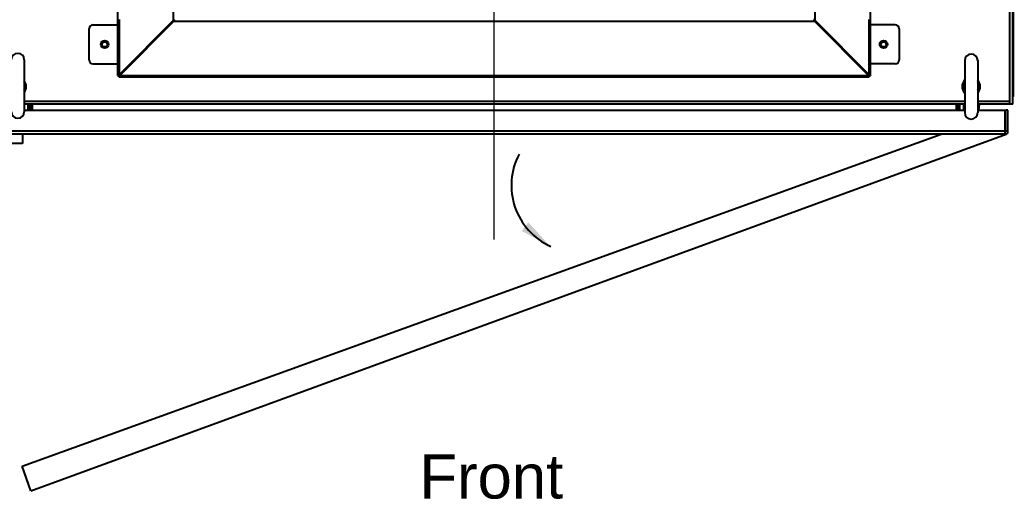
# Model space of a CAD drawing. Extents: x 81444 to 119867, y -54538 to -28747.
# Drawn here: x 84498 to 85263, y -48654 to -48284 of the extents above; entities that cross this region are included whole.
import ezdxf
from ezdxf.lldxf.tags import DXFTag

# ---------------------------------------------------------------- set-up
doc = ezdxf.new("R2010")
doc.units = 0
doc.header["$LTSCALE"] = 100
doc.header["$MEASUREMENT"] = 0
doc.layers.add('PANEL', color=7, linetype='Continuous')
doc.styles.add('HZ', font='arial.ttf', dxfattribs={"width": 0.7})
tags = doc.linetypes.add('CENTER', pattern=[2, 1.25, -0.25, 0.25, -0.25]).pattern_tags.tags
tags[10:11] = [DXFTag(74, 4), DXFTag(75, 0), DXFTag(340, '0'), DXFTag(46, 1.0), DXFTag(50, 0.0), DXFTag(44, 0.0), DXFTag(45, 0.0)]
tags[8:9] = [DXFTag(74, 4), DXFTag(75, 0), DXFTag(340, '0'), DXFTag(46, 1.0), DXFTag(50, 0.0), DXFTag(44, 0.0), DXFTag(45, 0.0)]
tags[6:7] = [DXFTag(74, 4), DXFTag(75, 0), DXFTag(340, '0'), DXFTag(46, 1.0), DXFTag(50, 0.0), DXFTag(44, 0.0), DXFTag(45, 0.0)]
tags[4:5] = [DXFTag(74, 4), DXFTag(75, 0), DXFTag(340, '0'), DXFTag(46, 1.0), DXFTag(50, 0.0), DXFTag(44, 0.0), DXFTag(45, 0.0)]
tags = doc.linetypes.add('HIDDEN', pattern=[0.375, 0.25, -0.125]).pattern_tags.tags
tags[6:7] = [DXFTag(74, 4), DXFTag(75, 0), DXFTag(340, '0'), DXFTag(46, 1.0), DXFTag(50, 0.0), DXFTag(44, 0.0), DXFTag(45, 0.0)]
tags[4:5] = [DXFTag(74, 4), DXFTag(75, 0), DXFTag(340, '0'), DXFTag(46, 1.0), DXFTag(50, 0.0), DXFTag(44, 0.0), DXFTag(45, 0.0)]

msp = doc.modelspace()

# ---------------------------------------------------------------- linework, layer by layer
at = {"color": 1, "linetype": 'CENTER', "lineweight": 20}
msp.add_line((84862.92, -48453.74), (84862.92, -47509.89), dxfattribs=at)
at = {"color": 7, "linetype": 'Continuous'}
for p, q in [((85260.12, -48349.35), (85260.12, -47597.35)), ((85262.42, -48349.35), (85262.42, -47597.35)), ((84572.92, -47619.35), (84572.92, -48327.35)), ((85152.92, -48327.35), (85152.92, -47619.35)), ((85262.72, -47622.05), (85262.72, -48324.05)), ((84615.71, -47661.64), (84615.71, -48285.06)), ((85110.13, -48285.06), (85110.13, -47661.64)), ((84574.02, -48284.1), (84574.02, -48326.75)), ((84615.71, -48285.06), (84574.02, -48326.75)), ((84616.21, -48285.06), (84574.52, -48326.75)), ((84616.21, -48285.56), (84574.52, -48327.25)), ((84615.71, -48285.06), (84616.21, -48285.06)), ((84616.21, -48285.56), (84616.21, -48285.06)), ((84616.21, -48285.56), (85109.63, -48285.56)), ((85110.13, -48285.06), (85109.63, -48285.06)), ((85109.63, -48285.06), (85151.32, -48326.75)), ((85109.63, -48285.56), (85109.63, -48285.06)), ((85109.63, -48285.56), (85151.32, -48327.25)), ((85110.13, -48285.06), (85151.82, -48326.75)), ((85151.82, -48326.75), (85151.82, -48284.1)), ((84550.92, -48315.35), (84550.92, -48291.35)), ((84553.92, -48288.35), (84572.92, -48288.35)), ((85171.92, -48288.35), (85152.92, -48288.35)), ((85174.92, -48291.35), (85174.92, -48315.35)), ((84501.02, -48315.25), (84501.02, -48355.25)), ((85225.42, -48315.85), (85225.42, -48355.85)), ((85235.42, -48315.85), (85235.42, -48355.85)), ((84553.92, -48318.35), (84572.92, -48318.35)), ((85171.92, -48318.35), (85152.92, -48318.35)), ((85262.42, -48324.05), (85262.49, -48324.05)), ((85262.49, -48324.05), (85262.72, -48324.05)), ((85262.72, -48324.05), (85262.72, -48343.55)), ((84572.92, -48327.35), (84574.02, -48327.35)), ((84573.92, -48327.25), (84573.92, -48328.35)), ((84573.92, -48328.35), (85151.92, -48328.35)), ((84574.02, -48326.75), (84574.52, -48326.75)), ((84574.52, -48327.25), (84574.52, -48326.75)), ((84574.52, -48327.25), (85151.32, -48327.25)), ((85151.82, -48326.75), (85151.32, -48326.75)), ((85151.32, -48327.25), (85151.32, -48326.75)), ((85151.82, -48327.35), (85152.92, -48327.35)), ((85151.92, -48328.35), (85151.92, -48327.25)), ((84501.02, -48347.05), (85225.42, -48347.05)), ((85235.42, -48347.05), (85260.12, -48347.05)), ((85262.42, -48343.55), (85262.72, -48343.55)), ((85225.42, -48349.35), (84501.02, -48349.35)), ((84501.02, -48354.1), (85225.42, -48354.1)), ((84503.72, -48349.35), (84503.72, -48354.1)), ((84504.82, -48354.1), (84504.82, -48349.35)), ((84506.02, -48354.1), (84506.02, -48349.35)), ((84507.22, -48354.1), (84507.22, -48349.35)), ((85219.22, -48354.1), (85219.22, -48349.35)), ((85220.42, -48354.1), (85220.42, -48349.35)), ((85221.62, -48354.1), (85221.62, -48349.35)), ((85224.72, -48354.1), (85224.72, -48349.35)), ((85262.42, -48349.35), (85235.42, -48349.35)), ((85235.42, -48354.1), (85256.42, -48354.1)), ((85235.72, -48354.1), (85235.72, -48349.35)), ((85236.43, -48349.35), (85235.96, -48354.1)), ((85256.42, -48354.1), (85256.42, -48372.6)), ((85258.72, -48354.1), (85256.72, -48354.1)), ((85256.72, -48370.3), (85256.72, -48354.1)), ((85258.72, -48370.3), (85258.72, -48354.1)), ((85256.42, -48370.3), (84469.02, -48370.3)), ((85258.72, -48370.3), (85256.72, -48370.3)), ((85256.42, -48372.6), (84469.02, -48372.6)), ((84499.72, -48372.6), (84499.72, -48379.6)), ((84499.72, -48379.6), (84467.72, -48379.6))]:
    msp.add_line(p, q, dxfattribs=at)
msp.add_line((84506.15, -48647.22), (84499.34, -48628.38))
for centre, radius in [((84562.92, -48303.35), 3), ((84562.92, -48303.35), 2), ((85162.92, -48303.35), 3), ((85162.92, -48303.35), 2)]:
    msp.add_circle(centre, radius, dxfattribs=at)
for centre, radius, start, end in [((84625.04, -48293.38), 12.13, 134.03676, 135.37999), ((84607.9, -48276.24), 12.13, 314.62001, 315.96324), ((84648.46, -48345.37), 68.64, 117.45319, 117.81313), ((84555.9, -48252.82), 68.64, 332.18687, 332.54681), ((85077.39, -48345.37), 68.64, 62.18687, 62.54681), ((85169.94, -48252.82), 68.64, 207.45319, 207.81313), ((85117.95, -48276.24), 12.13, 224.03676, 225.37999), ((85100.81, -48293.38), 12.13, 44.62001, 45.96324), ((84553.92, -48291.35), 3, 90, 180), ((85171.92, -48291.35), 3, 0, 90), ((84562.92, -48303.35), 2.5, 255, 195), ((85162.92, -48303.35), 2.5, 255, 195), ((84496.02, -48315.25), 5, 0, 180), ((84553.92, -48315.35), 3, 180, 270), ((85171.92, -48315.35), 3, 270, 0), ((85230.42, -48315.85), 5, 0, 180), ((84496.02, -48335.25), 6, 326.46158, 33.53842), ((84496.02, -48335.25), 6, 326.98298, 33.01702), ((84495.42, -48335.85), 7, 323.87173, 36.12827), ((84578.34, -48341.14), 15.02, 106.71863, 107.12156), ((84560.14, -48322.93), 15.02, 342.87844, 343.28137), ((85165.71, -48322.93), 15.02, 196.71863, 197.12156), ((85147.5, -48341.14), 15.02, 72.87844, 73.28137), ((85230.42, -48335.85), 7, 136.14811, 223.85189), ((85230.42, -48335.25), 6, 146.44407, 195), ((85230.42, -48335.25), 6, 146.98298, 213.01702), ((85230.42, -48335.25), 6, 326.45545, 33.55593), ((85230.42, -48335.25), 6, 326.98298, 33.01702), ((85230.42, -48335.85), 7, 316.14811, 43.85189), ((85261.52, -48342.85), 1.2, 319.26264, 0), ((84496.02, -48355.25), 5, 180, 0), ((85230.42, -48355.85), 5, 180, 0), ((85256.42, -48370.3), 2.3, 270, 0), ((85256.42, -48370.3), 0.3, 270, 0)]:
    msp.add_arc(centre, radius, start, end, dxfattribs=at)
for points, start_tangent, end_tangent in [([(84615.71, -48285.06), (84616.06, -48284.86), (84616.43, -48284.66)], (0.856944, 0.515409), (0.883981, 0.467523)), ([(84616.21, -48285.56), (84616.41, -48285.21), (84616.61, -48284.84)], (0.515409, 0.856944), (0.467523, 0.883981)), ([(84616.21, -48285.06), (84616.4, -48284.86)], (0.671784, 0.740747), (0.701407, 0.712761)), ([(84616.21, -48285.06), (84616.41, -48284.87)], (0.740747, 0.671784), (0.712761, 0.701407)), ([(85109.63, -48285.56), (85109.43, -48285.21), (85109.23, -48284.84)], (-0.515409, 0.856944), (-0.467523, 0.883981)), ([(85110.13, -48285.06), (85109.79, -48284.86), (85109.41, -48284.66)], (-0.856944, 0.515409), (-0.883981, 0.467523)), ([(85109.63, -48285.06), (85109.43, -48284.87)], (-0.740747, 0.671784), (-0.712761, 0.701407)), ([(85109.63, -48285.06), (85109.44, -48284.86)], (-0.671784, 0.740747), (-0.701407, 0.712761)), ([(84573.06, -48327.15), (84572.92, -48327.35)], (-0.79084, -0.612022), (0, -1)), ([(84573.92, -48326.78), (84573.44, -48326.95), (84573.22, -48327.05), (84573.06, -48327.15)], (-0.955586, -0.294712), (-0.79084, -0.612022)), ([(84574, -48327.15), (84573.92, -48327.35)], (-0.569202, -0.822198), (0, -1)), ([(84574.12, -48327.28), (84573.92, -48327.35)], (-0.822198, -0.569202), (-1, 0)), ([(84574.12, -48328.22), (84573.92, -48328.35)], (-0.612022, -0.79084), (-1, 0)), ([(84574.52, -48326.75), (84574.2, -48326.95), (84574, -48327.15)], (-0.875724, -0.482812), (-0.569202, -0.822198)), ([(84574.52, -48326.75), (84574.32, -48327.07), (84574.12, -48327.28)], (-0.482812, -0.875724), (-0.822198, -0.569202)), ([(84574.49, -48327.35), (84574.32, -48327.84), (84574.22, -48328.06), (84574.12, -48328.22)], (-0.294712, -0.955586), (-0.612022, -0.79084)), ([(85151.32, -48326.75), (85151.52, -48327.07), (85151.72, -48327.28)], (0.482812, -0.875724), (0.822198, -0.569202)), ([(85151.32, -48326.75), (85151.64, -48326.95), (85151.85, -48327.15)], (0.875724, -0.482812), (0.569202, -0.822198)), ([(85151.35, -48327.35), (85151.52, -48327.84), (85151.62, -48328.06), (85151.72, -48328.22)], (0.294712, -0.955586), (0.612022, -0.79084)), ([(85151.72, -48327.28), (85151.92, -48327.35)], (0.822198, -0.569202), (1, 0)), ([(85151.72, -48328.22), (85151.92, -48328.35)], (0.612022, -0.79084), (1, 0)), ([(85151.85, -48327.15), (85151.92, -48327.35)], (0.569202, -0.822198), (0, -1)), ([(85151.92, -48326.78), (85152.41, -48326.95), (85152.63, -48327.05), (85152.79, -48327.15)], (0.955586, -0.294712), (0.79084, -0.612022)), ([(85152.79, -48327.15), (85152.92, -48327.35)], (0.79084, -0.612022), (0, -1))]:
    msp.add_spline(points, degree=3, dxfattribs=dict(at, start_tangent=start_tangent, end_tangent=end_tangent))
at = {"layer": 'PANEL', "linetype": 'HIDDEN'}
for p, q in [((84499.32, -48628.39), (85207.21, -48372.6)), ((84506.15, -48647.22), (85257.45, -48372.63))]:
    msp.add_line(p, q, dxfattribs=at)
at = {"layer": 'PANEL', "color": 7}
msp.add_arc((84927.66, -48412.05), 51.49, 152.18894, 245.71907, dxfattribs=at)
at = {"layer": 'PANEL', "color": 7, "linetype": 'ByBlock'}
msp.add_solid([(84884.16, -48447.03), (84889.32, -48440.48), (84906.38, -48459.23)], dxfattribs=at)

# ---------------------------------------------------------------- texts
at = {"color": 7, "style": 'HZ'}
msp.add_text('Front', height=34, dxfattribs=at).set_placement((84805.34, -48653.23))

doc.saveas('drawing.dxf')
